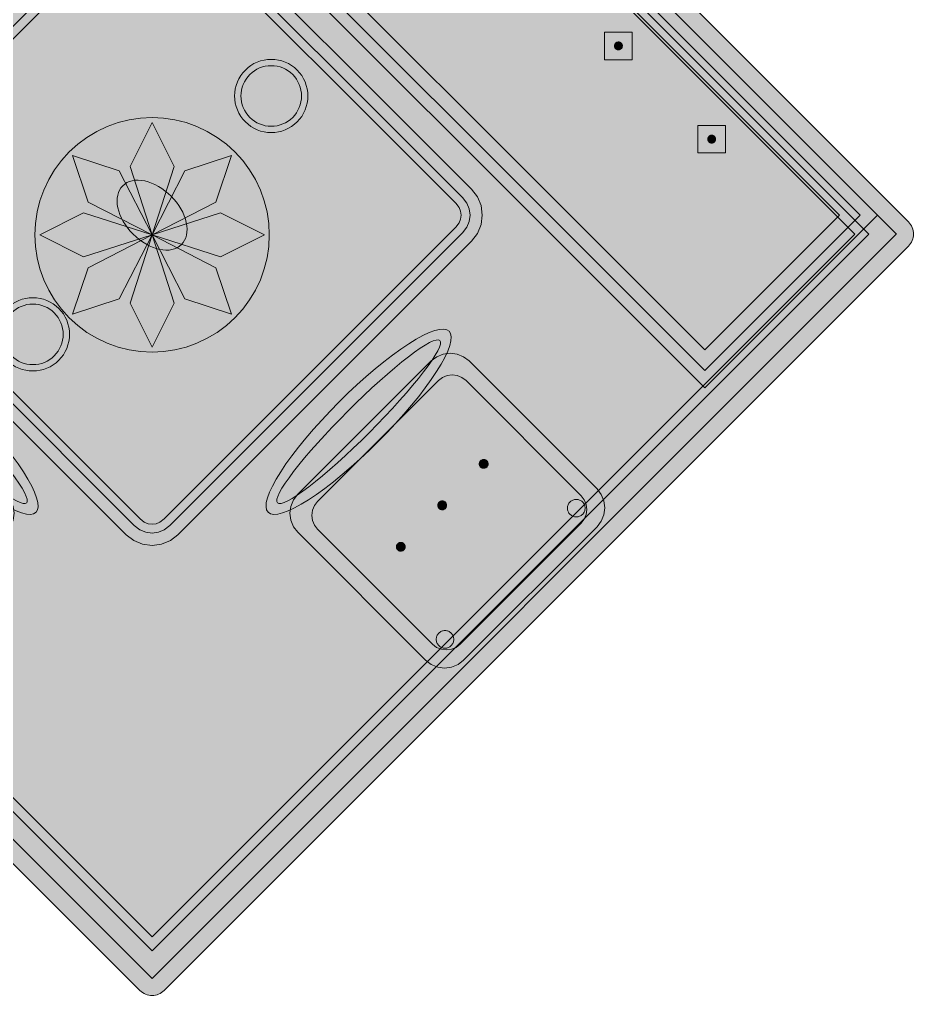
# Model space of a CAD drawing. Header units: metres. Extents: x 2172.2 to 2210.6, y 415.3 to 458.1.
# Drawn here: x 2178.817 to 2180.646, y 452.52 to 454.517 of the extents above; entities that cross this region are included whole.
import ezdxf

# ---------------------------------------------------------------- set-up
doc = ezdxf.new("R2010")
doc.units = ezdxf.units.M
for name, color, linetype, lineweight in [('NC_N1_BANQUETTES', 7, 'CONTINUOUS', 13), ('NC_N1_CHAIRS', 7, 'CONTINUOUS', 13), ('NC_N1_FLOOR_DECOR', 32, 'CONTINUOUS', 13), ('NC_N1_TABLES', 7, 'CONTINUOUS', 13)]:
    doc.layers.add(name, color=color, linetype=linetype, lineweight=lineweight)

# ---------------------------------------------------------------- blocks, each defined once
blk = doc.blocks.new('NC_N1_MIXED_FLOOR_ANNEX_L_2')
at = {"true_color": 0xeff0ee}
h = blk.add_hatch(color=256, dxfattribs=at)
h.dxf.hatch_style = 1
h.paths.add_polyline_path([(-10.9189, 18.5203), (-10.9222, 18.5211), (-10.9255, 18.5223), (-10.9286, 18.5237), (-10.9315, 18.5255), (-10.9343, 18.5276), (-10.9368, 18.5299), (-12.4603, 20.0534), (-12.4626, 20.0559), (-12.4647, 20.0587), (-12.4665, 20.0616), (-12.4679, 20.0647), (-12.4691, 20.068), (-12.4699, 20.0713), (-12.4704, 20.0747), (-12.4706, 20.0781), (-12.4704, 20.0815), (-12.4699, 20.0849), (-12.4691, 20.0883), (-12.4679, 20.0915), (-12.4665, 20.0946), (-12.4647, 20.0976), (-12.4626, 20.1003), (-12.4603, 20.1029), (-10.9368, 21.6264), (-10.9343, 21.6287), (-10.9315, 21.6307), (-10.9286, 21.6325), (-10.9255, 21.6339), (-10.9222, 21.6351), (-10.9189, 21.6359), (-10.9155, 21.6364), (-10.9121, 21.6366), (-10.9087, 21.6364), (-10.9053, 21.6359), (-10.9019, 21.6351), (-10.8987, 21.6339), (-10.8956, 21.6325), (-10.8926, 21.6307), (-10.8899, 21.6287), (-10.8873, 21.6264), (-9.3638, 20.1029), (-9.3615, 20.1003), (-9.3595, 20.0976), (-9.3577, 20.0946), (-9.3563, 20.0915), (-9.3551, 20.0883), (-9.3543, 20.0849), (-9.3538, 20.0815), (-9.3536, 20.0781), (-9.3538, 20.0747), (-9.3543, 20.0713), (-9.3551, 20.068), (-9.3563, 20.0647), (-9.3577, 20.0616), (-9.3595, 20.0587), (-9.3615, 20.0559), (-9.3638, 20.0534), (-10.8873, 18.5299), (-10.8899, 18.5276), (-10.8926, 18.5255), (-10.8956, 18.5237), (-10.8987, 18.5223), (-10.9019, 18.5211), (-10.9053, 18.5203), (-10.9087, 18.5198), (-10.9121, 18.5196), (-10.9155, 18.5198)])
at = {"color": 0, "linetype": 'CONTINUOUS', "lineweight": -2, "true_color": 0xa5b2b8}
blk.add_lwpolyline([(-10.8873, 21.6264), (-9.3638, 20.1029), (-9.3615, 20.1003), (-9.3595, 20.0976), (-9.3577, 20.0946), (-9.3563, 20.0915), (-9.3551, 20.0883), (-9.3543, 20.0849), (-9.3538, 20.0815), (-9.3536, 20.0781), (-9.3538, 20.0747), (-9.3543, 20.0713), (-9.3551, 20.068), (-9.3563, 20.0647), (-9.3577, 20.0616), (-9.3595, 20.0587), (-9.3615, 20.0559), (-9.3638, 20.0534), (-10.8873, 18.5299), (-10.8899, 18.5276), (-10.8926, 18.5255), (-10.8956, 18.5237), (-10.8987, 18.5223), (-10.9019, 18.5211), (-10.9053, 18.5203), (-10.9087, 18.5198), (-10.9121, 18.5196), (-10.9155, 18.5198), (-10.9189, 18.5203), (-10.9222, 18.5211), (-10.9255, 18.5223), (-10.9286, 18.5237), (-10.9315, 18.5255), (-10.9343, 18.5276), (-10.9368, 18.5299), (-12.4603, 20.0534)], dxfattribs=at)
at = {"color": 0, "linetype": 'CONTINUOUS', "lineweight": -2, "true_color": 0xa38246}
for points in [[(-12.4355, 20.0781), (-12.435, 20.0787), (-10.9127, 21.601), (-10.9121, 21.6016), (-10.9115, 21.601), (-9.3892, 20.0787), (-9.3886, 20.0781), (-9.3892, 20.0775), (-10.9115, 18.5552), (-10.9121, 18.5547), (-10.9127, 18.5552), (-12.435, 20.0775)], [(-12.3507, 20.0781), (-10.9121, 21.5168), (-9.4734, 20.0781), (-10.9121, 18.6395)], [(-10.6721, 20.0764), (-10.6732, 20.0529), (-10.6767, 20.0296), (-10.6824, 20.0067), (-10.6904, 19.9846), (-10.7004, 19.9633), (-10.7125, 19.9431), (-10.7266, 19.9241), (-10.7424, 19.9067), (-10.7598, 19.8909), (-10.7788, 19.8768), (-10.799, 19.8647), (-10.8202, 19.8547), (-10.8424, 19.8467), (-10.8653, 19.841), (-10.8886, 19.8376), (-10.9121, 19.8364), (-10.9356, 19.8376), (-10.9589, 19.841), (-10.9818, 19.8467), (-11.0039, 19.8547), (-11.0252, 19.8647), (-11.0454, 19.8768), (-11.0643, 19.8909), (-11.0818, 19.9067), (-11.0976, 19.9241), (-11.1116, 19.9431), (-11.1237, 19.9633), (-11.1338, 19.9846), (-11.1418, 20.0067), (-11.1475, 20.0296), (-11.1509, 20.0529), (-11.1521, 20.0764), (-11.1509, 20.0999), (-11.1475, 20.1232), (-11.1418, 20.1461), (-11.1338, 20.1682), (-11.1237, 20.1895), (-11.1116, 20.2097), (-11.0976, 20.2286), (-11.0818, 20.2461), (-11.0643, 20.2619), (-11.0454, 20.2759), (-11.0252, 20.2881), (-11.0039, 20.2981), (-10.9818, 20.3061), (-10.9589, 20.3118), (-10.9356, 20.3152), (-10.9121, 20.3164), (-10.8886, 20.3152), (-10.8653, 20.3118), (-10.8424, 20.3061), (-10.8202, 20.2981), (-10.799, 20.2881), (-10.7788, 20.2759), (-10.7598, 20.2619), (-10.7424, 20.2461), (-10.7266, 20.2286), (-10.7125, 20.2097), (-10.7004, 20.1895), (-10.6904, 20.1682), (-10.6824, 20.1461), (-10.6767, 20.1232), (-10.6732, 20.0999)]]:
    blk.add_lwpolyline(points, close=True, dxfattribs=at)
at = {"color": 0, "linetype": 'CONTINUOUS', "lineweight": -2, "true_color": 0x778fa0}
for points in [[(-12.379, 20.0781), (-10.9121, 21.545), (-9.4452, 20.0781), (-10.9121, 18.6112)], [(-10.9121, 20.0764), (-10.9571, 20.2164), (-10.9121, 20.3064), (-10.8671, 20.2164)], [(-10.9121, 20.0764), (-11.0429, 20.1436), (-11.0747, 20.239), (-10.9793, 20.2072)], [(-10.9121, 20.0764), (-10.8449, 20.2072), (-10.7495, 20.239), (-10.7813, 20.1436)], [(-10.9121, 20.0764), (-11.0521, 20.0314), (-11.1421, 20.0764), (-11.0521, 20.1214)], [(-10.9121, 20.0764), (-10.7721, 20.1214), (-10.6821, 20.0764), (-10.7721, 20.0314)], [(-10.9121, 20.0764), (-10.9793, 19.9456), (-11.0747, 19.9138), (-11.0429, 20.0092)], [(-10.9121, 20.0764), (-10.8671, 19.9364), (-10.9121, 19.8464), (-10.9571, 19.9364)], [(-10.9121, 20.0764), (-10.7813, 20.0092), (-10.7495, 19.9138), (-10.8449, 19.9456)]]:
    blk.add_lwpolyline(points, close=True, dxfattribs=at)
blk = doc.blocks.new('NC_N1_ANNEX_L_BANQUETTE')
at = {"true_color": 0x778fa0}
h = blk.add_hatch(color=256, dxfattribs=at)
h.dxf.hatch_style = 1
h.paths.add_polyline_path([(-1.05, -0.83), (-1.05, 1.05), (-0.55, 1.05), (-0.55, -0.55), (1.05, -0.55), (1.05, -1.05), (-0.83, -1.05), (-0.83, -0.83)])
at = {"true_color": 0xa38246}
h = blk.add_hatch(color=256, dxfattribs=at)
h.dxf.hatch_style = 1
h.paths.add_polyline_path([(0.438, -0.92), (0.438, -0.9208), (0.4378, -0.9216), (0.4377, -0.9223), (0.4374, -0.9231), (0.4371, -0.9238), (0.4367, -0.9244), (0.4362, -0.9251), (0.4357, -0.9257), (0.4351, -0.9262), (0.4344, -0.9267), (0.4338, -0.9271), (0.4331, -0.9274), (0.4323, -0.9277), (0.4316, -0.9278), (0.4308, -0.928), (0.43, -0.928), (0.4292, -0.928), (0.4284, -0.9278), (0.4277, -0.9277), (0.4269, -0.9274), (0.4262, -0.9271), (0.4256, -0.9267), (0.4249, -0.9262), (0.4243, -0.9257), (0.4238, -0.9251), (0.4233, -0.9244), (0.4229, -0.9238), (0.4226, -0.9231), (0.4223, -0.9223), (0.4222, -0.9216), (0.422, -0.9208), (0.422, -0.92), (0.422, -0.9192), (0.4222, -0.9184), (0.4223, -0.9177), (0.4226, -0.9169), (0.4229, -0.9162), (0.4233, -0.9156), (0.4238, -0.9149), (0.4243, -0.9143), (0.4249, -0.9138), (0.4256, -0.9133), (0.4262, -0.9129), (0.4269, -0.9126), (0.4277, -0.9123), (0.4284, -0.9122), (0.4292, -0.912), (0.43, -0.912), (0.4308, -0.912), (0.4316, -0.9122), (0.4323, -0.9123), (0.4331, -0.9126), (0.4338, -0.9129), (0.4344, -0.9133), (0.4351, -0.9138), (0.4357, -0.9143), (0.4362, -0.9149), (0.4367, -0.9156), (0.4371, -0.9162), (0.4374, -0.9169), (0.4377, -0.9177), (0.4378, -0.9184), (0.438, -0.9192)])
h = blk.add_hatch(color=256, dxfattribs=at)
h.dxf.hatch_style = 1
h.paths.add_polyline_path([(0.708, -0.92), (0.708, -0.9208), (0.7078, -0.9216), (0.7077, -0.9223), (0.7074, -0.9231), (0.7071, -0.9238), (0.7067, -0.9244), (0.7062, -0.9251), (0.7057, -0.9257), (0.7051, -0.9262), (0.7044, -0.9267), (0.7038, -0.9271), (0.7031, -0.9274), (0.7023, -0.9277), (0.7016, -0.9278), (0.7008, -0.928), (0.7, -0.928), (0.6992, -0.928), (0.6984, -0.9278), (0.6977, -0.9277), (0.6969, -0.9274), (0.6962, -0.9271), (0.6956, -0.9267), (0.6949, -0.9262), (0.6943, -0.9257), (0.6938, -0.9251), (0.6933, -0.9244), (0.6929, -0.9238), (0.6926, -0.9231), (0.6923, -0.9223), (0.6922, -0.9216), (0.692, -0.9208), (0.692, -0.92), (0.692, -0.9192), (0.6922, -0.9184), (0.6923, -0.9177), (0.6926, -0.9169), (0.6929, -0.9162), (0.6933, -0.9156), (0.6938, -0.9149), (0.6943, -0.9143), (0.6949, -0.9138), (0.6956, -0.9133), (0.6962, -0.9129), (0.6969, -0.9126), (0.6977, -0.9123), (0.6984, -0.9122), (0.6992, -0.912), (0.7, -0.912), (0.7008, -0.912), (0.7016, -0.9122), (0.7023, -0.9123), (0.7031, -0.9126), (0.7038, -0.9129), (0.7044, -0.9133), (0.7051, -0.9138), (0.7057, -0.9143), (0.7062, -0.9149), (0.7067, -0.9156), (0.7071, -0.9162), (0.7074, -0.9169), (0.7077, -0.9177), (0.7078, -0.9184), (0.708, -0.9192)])
at = {"color": 0, "linetype": 'CONTINUOUS', "lineweight": -2, "true_color": 0x2d3540}
blk.add_lwpolyline([(-1.05, -0.83), (-1.05, 1.05), (-0.55, 1.05), (-0.55, -0.55), (1.05, -0.55), (1.05, -1.05), (-0.83, -1.05), (-0.83, -0.83)], close=True, dxfattribs=at)
at = {"color": 0, "linetype": 'CONTINUOUS', "lineweight": -2, "true_color": 0xa38246}
for points in [[(-0.55, -0.575), (1.025, -0.575), (1.025, -1.025), (-0.805, -1.025)], [(-0.55, -0.605), (0.995, -0.605), (0.995, -0.995), (-0.775, -0.995)]]:
    blk.add_lwpolyline(points, dxfattribs=at)
at = {"color": 0, "linetype": 'CONTINUOUS', "lineweight": -2, "true_color": 0xbfccd3}
for points in [[(0.43, -0.96), (0.47, -0.92), (0.43, -0.88), (0.39, -0.92)], [(0.7, -0.96), (0.74, -0.92), (0.7, -0.88), (0.66, -0.92)]]:
    blk.add_lwpolyline(points, close=True, dxfattribs=at)
at = {"color": 0, "linetype": 'CONTINUOUS', "lineweight": -2}
for points in [[(0.438, -0.92), (0.438, -0.9208), (0.4378, -0.9216), (0.4377, -0.9223), (0.4374, -0.9231), (0.4371, -0.9238), (0.4367, -0.9244), (0.4362, -0.9251), (0.4357, -0.9257), (0.4351, -0.9262), (0.4344, -0.9267), (0.4338, -0.9271), (0.4331, -0.9274), (0.4323, -0.9277), (0.4316, -0.9278), (0.4308, -0.928), (0.43, -0.928), (0.4292, -0.928), (0.4284, -0.9278), (0.4277, -0.9277), (0.4269, -0.9274), (0.4262, -0.9271), (0.4256, -0.9267), (0.4249, -0.9262), (0.4243, -0.9257), (0.4238, -0.9251), (0.4233, -0.9244), (0.4229, -0.9238), (0.4226, -0.9231), (0.4223, -0.9223), (0.4222, -0.9216), (0.422, -0.9208), (0.422, -0.92), (0.422, -0.9192), (0.4222, -0.9184), (0.4223, -0.9177), (0.4226, -0.9169), (0.4229, -0.9162), (0.4233, -0.9156), (0.4238, -0.9149), (0.4243, -0.9143), (0.4249, -0.9138), (0.4256, -0.9133), (0.4262, -0.9129), (0.4269, -0.9126), (0.4277, -0.9123), (0.4284, -0.9122), (0.4292, -0.912), (0.43, -0.912), (0.4308, -0.912), (0.4316, -0.9122), (0.4323, -0.9123), (0.4331, -0.9126), (0.4338, -0.9129), (0.4344, -0.9133), (0.4351, -0.9138), (0.4357, -0.9143), (0.4362, -0.9149), (0.4367, -0.9156), (0.4371, -0.9162), (0.4374, -0.9169), (0.4377, -0.9177), (0.4378, -0.9184), (0.438, -0.9192)], [(0.708, -0.92), (0.708, -0.9208), (0.7078, -0.9216), (0.7077, -0.9223), (0.7074, -0.9231), (0.7071, -0.9238), (0.7067, -0.9244), (0.7062, -0.9251), (0.7057, -0.9257), (0.7051, -0.9262), (0.7044, -0.9267), (0.7038, -0.9271), (0.7031, -0.9274), (0.7023, -0.9277), (0.7016, -0.9278), (0.7008, -0.928), (0.7, -0.928), (0.6992, -0.928), (0.6984, -0.9278), (0.6977, -0.9277), (0.6969, -0.9274), (0.6962, -0.9271), (0.6956, -0.9267), (0.6949, -0.9262), (0.6943, -0.9257), (0.6938, -0.9251), (0.6933, -0.9244), (0.6929, -0.9238), (0.6926, -0.9231), (0.6923, -0.9223), (0.6922, -0.9216), (0.692, -0.9208), (0.692, -0.92), (0.692, -0.9192), (0.6922, -0.9184), (0.6923, -0.9177), (0.6926, -0.9169), (0.6929, -0.9162), (0.6933, -0.9156), (0.6938, -0.9149), (0.6943, -0.9143), (0.6949, -0.9138), (0.6956, -0.9133), (0.6962, -0.9129), (0.6969, -0.9126), (0.6977, -0.9123), (0.6984, -0.9122), (0.6992, -0.912), (0.7, -0.912), (0.7008, -0.912), (0.7016, -0.9122), (0.7023, -0.9123), (0.7031, -0.9126), (0.7038, -0.9129), (0.7044, -0.9133), (0.7051, -0.9138), (0.7057, -0.9143), (0.7062, -0.9149), (0.7067, -0.9156), (0.7071, -0.9162), (0.7074, -0.9169), (0.7077, -0.9177), (0.7078, -0.9184), (0.708, -0.9192)]]:
    blk.add_lwpolyline(points, close=True, dxfattribs=at)
blk = doc.blocks.new('NC_N1_TABLE_SQUARE')
at = {"true_color": 0xf6f5ef}
h = blk.add_hatch(color=256, dxfattribs=at)
h.dxf.hatch_style = 1
h.paths.add_polyline_path([(0.425, -0.5), (-0.425, -0.5), (-0.4444, -0.4974), (-0.4625, -0.49), (-0.478, -0.478), (-0.49, -0.4625), (-0.4974, -0.4444), (-0.5, -0.425), (-0.5, 0.425), (-0.4974, 0.4444), (-0.49, 0.4625), (-0.478, 0.478), (-0.4625, 0.49), (-0.4444, 0.4974), (-0.425, 0.5), (0.425, 0.5), (0.4444, 0.4974), (0.4625, 0.49), (0.478, 0.478), (0.49, 0.4625), (0.4974, 0.4444), (0.5, 0.425), (0.5, -0.425), (0.4974, -0.4444), (0.49, -0.4625), (0.478, -0.478), (0.4625, -0.49), (0.4444, -0.4974)])
at = {"color": 0, "linetype": 'CONTINUOUS', "lineweight": -2, "true_color": 0x2d3540}
blk.add_lwpolyline([(0.425, -0.5), (-0.425, -0.5), (-0.4444, -0.4974), (-0.4625, -0.49), (-0.478, -0.478), (-0.49, -0.4625), (-0.4974, -0.4444), (-0.5, -0.425), (-0.5, 0.425), (-0.4974, 0.4444), (-0.49, 0.4625), (-0.478, 0.478), (-0.4625, 0.49), (-0.4444, 0.4974), (-0.425, 0.5), (0.425, 0.5), (0.4444, 0.4974), (0.4625, 0.49), (0.478, 0.478), (0.49, 0.4625), (0.4974, 0.4444), (0.5, 0.425), (0.5, -0.425), (0.4974, -0.4444), (0.49, -0.4625), (0.478, -0.478), (0.4625, -0.49), (0.4444, -0.4974)], close=True, dxfattribs=at)
at = {"color": 0, "linetype": 'CONTINUOUS', "lineweight": -2, "true_color": 0xa38246}
for points in [[(0.4234, -0.475), (-0.4234, -0.475), (-0.4379, -0.4731), (-0.4499, -0.4681), (-0.4602, -0.4602), (-0.4681, -0.4499), (-0.4731, -0.4379), (-0.475, -0.4234), (-0.475, 0.4234), (-0.4731, 0.4379), (-0.4681, 0.4499), (-0.4602, 0.4602), (-0.4499, 0.4681), (-0.4379, 0.4731), (-0.4234, 0.475), (0.4234, 0.475), (0.4379, 0.4731), (0.4499, 0.4681), (0.4602, 0.4602), (0.4681, 0.4499), (0.4731, 0.4379), (0.475, 0.4234), (0.475, -0.4234), (0.4731, -0.4379), (0.4681, -0.4499), (0.4602, -0.4602), (0.4499, -0.4681), (0.4379, -0.4731)], [(0.4222, -0.457), (-0.4222, -0.457), (-0.4332, -0.4556), (-0.4408, -0.4524), (-0.4474, -0.4474), (-0.4524, -0.4408), (-0.4556, -0.4332), (-0.457, -0.4222), (-0.457, 0.4222), (-0.4556, 0.4332), (-0.4524, 0.4408), (-0.4474, 0.4474), (-0.4408, 0.4524), (-0.4332, 0.4556), (-0.4222, 0.457), (0.4222, 0.457), (0.4332, 0.4556), (0.4408, 0.4524), (0.4474, 0.4474), (0.4524, 0.4408), (0.4556, 0.4332), (0.457, 0.4222), (0.457, -0.4222), (0.4556, -0.4332), (0.4524, -0.4408), (0.4474, -0.4474), (0.4408, -0.4524), (0.4332, -0.4556)], [(0.062, 0.345), (0.0617, 0.3389), (0.0608, 0.3329), (0.0593, 0.327), (0.0573, 0.3213), (0.0547, 0.3158), (0.0516, 0.3106), (0.0479, 0.3057), (0.0438, 0.3012), (0.0393, 0.2971), (0.0344, 0.2934), (0.0292, 0.2903), (0.0237, 0.2877), (0.018, 0.2857), (0.0121, 0.2842), (0.0061, 0.2833), (0, 0.283), (-0.0061, 0.2833), (-0.0121, 0.2842), (-0.018, 0.2857), (-0.0237, 0.2877), (-0.0292, 0.2903), (-0.0344, 0.2934), (-0.0393, 0.2971), (-0.0438, 0.3012), (-0.0479, 0.3057), (-0.0516, 0.3106), (-0.0547, 0.3158), (-0.0573, 0.3213), (-0.0593, 0.327), (-0.0608, 0.3329), (-0.0617, 0.3389), (-0.062, 0.345), (-0.0617, 0.3511), (-0.0608, 0.3571), (-0.0593, 0.363), (-0.0573, 0.3687), (-0.0547, 0.3742), (-0.0516, 0.3794), (-0.0479, 0.3843), (-0.0438, 0.3888), (-0.0393, 0.3929), (-0.0344, 0.3966), (-0.0292, 0.3997), (-0.0237, 0.4023), (-0.018, 0.4043), (-0.0121, 0.4058), (-0.0061, 0.4067), (0, 0.407), (0.0061, 0.4067), (0.0121, 0.4058), (0.018, 0.4043), (0.0237, 0.4023), (0.0292, 0.3997), (0.0344, 0.3966), (0.0393, 0.3929), (0.0438, 0.3888), (0.0479, 0.3843), (0.0516, 0.3794), (0.0547, 0.3742), (0.0573, 0.3687), (0.0593, 0.363), (0.0608, 0.3571), (0.0617, 0.3511)], [(0.085, 0), (0.0846, 0.0054), (0.0834, 0.0107), (0.0813, 0.016), (0.0785, 0.021), (0.075, 0.0259), (0.0707, 0.0306), (0.0657, 0.0349), (0.0601, 0.0389), (0.0539, 0.0425), (0.0472, 0.0457), (0.0401, 0.0485), (0.0325, 0.0508), (0.0247, 0.0526), (0.0166, 0.0539), (0.0083, 0.0547), (0, 0.055), (-0.0083, 0.0547), (-0.0166, 0.0539), (-0.0247, 0.0526), (-0.0325, 0.0508), (-0.0401, 0.0485), (-0.0472, 0.0457), (-0.0539, 0.0425), (-0.0601, 0.0389), (-0.0657, 0.0349), (-0.0707, 0.0306), (-0.075, 0.0259), (-0.0785, 0.021), (-0.0813, 0.016), (-0.0834, 0.0107), (-0.0846, 0.0054), (-0.085, 0), (-0.0846, -0.0054), (-0.0834, -0.0107), (-0.0813, -0.016), (-0.0785, -0.021), (-0.075, -0.0259), (-0.0707, -0.0306), (-0.0657, -0.0349), (-0.0601, -0.0389), (-0.0539, -0.0425), (-0.0472, -0.0457), (-0.0401, -0.0485), (-0.0325, -0.0508), (-0.0247, -0.0526), (-0.0166, -0.0539), (-0.0083, -0.0547), (0, -0.055), (0.0083, -0.0547), (0.0166, -0.0539), (0.0247, -0.0526), (0.0325, -0.0508), (0.0401, -0.0485), (0.0472, -0.0457), (0.0539, -0.0425), (0.0601, -0.0389), (0.0657, -0.0349), (0.0707, -0.0306), (0.075, -0.0259), (0.0785, -0.021), (0.0813, -0.016), (0.0834, -0.0107), (0.0846, -0.0054)], [(0.062, -0.345), (0.0617, -0.3511), (0.0608, -0.3571), (0.0593, -0.363), (0.0573, -0.3687), (0.0547, -0.3742), (0.0516, -0.3794), (0.0479, -0.3843), (0.0438, -0.3888), (0.0393, -0.3929), (0.0344, -0.3966), (0.0292, -0.3997), (0.0237, -0.4023), (0.018, -0.4043), (0.0121, -0.4058), (0.0061, -0.4067), (0, -0.407), (-0.0061, -0.4067), (-0.0121, -0.4058), (-0.018, -0.4043), (-0.0237, -0.4023), (-0.0292, -0.3997), (-0.0344, -0.3966), (-0.0393, -0.3929), (-0.0438, -0.3888), (-0.0479, -0.3843), (-0.0516, -0.3794), (-0.0547, -0.3742), (-0.0573, -0.3687), (-0.0593, -0.363), (-0.0608, -0.3571), (-0.0617, -0.3511), (-0.062, -0.345), (-0.0617, -0.3389), (-0.0608, -0.3329), (-0.0593, -0.327), (-0.0573, -0.3213), (-0.0547, -0.3158), (-0.0516, -0.3106), (-0.0479, -0.3057), (-0.0438, -0.3012), (-0.0393, -0.2971), (-0.0344, -0.2934), (-0.0292, -0.2903), (-0.0237, -0.2877), (-0.018, -0.2857), (-0.0121, -0.2842), (-0.0061, -0.2833), (0, -0.283), (0.0061, -0.2833), (0.0121, -0.2842), (0.018, -0.2857), (0.0237, -0.2877), (0.0292, -0.2903), (0.0344, -0.2934), (0.0393, -0.2971), (0.0438, -0.3012), (0.0479, -0.3057), (0.0516, -0.3106), (0.0547, -0.3158), (0.0573, -0.3213), (0.0593, -0.327), (0.0608, -0.3329), (0.0617, -0.3389)]]:
    blk.add_lwpolyline(points, close=True, dxfattribs=at)
at = {"color": 0, "linetype": 'CONTINUOUS', "lineweight": -2, "true_color": 0x89939a}
for points in [[(0.075, 0.345), (0.0746, 0.3376), (0.0736, 0.3304), (0.0718, 0.3232), (0.0693, 0.3163), (0.0661, 0.3096), (0.0624, 0.3033), (0.058, 0.2974), (0.053, 0.292), (0.0476, 0.287), (0.0417, 0.2826), (0.0354, 0.2789), (0.0287, 0.2757), (0.0218, 0.2732), (0.0146, 0.2714), (0.0074, 0.2704), (0, 0.27), (-0.0074, 0.2704), (-0.0146, 0.2714), (-0.0218, 0.2732), (-0.0287, 0.2757), (-0.0354, 0.2789), (-0.0417, 0.2826), (-0.0476, 0.287), (-0.053, 0.292), (-0.058, 0.2974), (-0.0624, 0.3033), (-0.0661, 0.3096), (-0.0693, 0.3163), (-0.0718, 0.3232), (-0.0736, 0.3304), (-0.0746, 0.3376), (-0.075, 0.345), (-0.0746, 0.3524), (-0.0736, 0.3596), (-0.0718, 0.3668), (-0.0693, 0.3737), (-0.0661, 0.3804), (-0.0624, 0.3867), (-0.058, 0.3926), (-0.053, 0.398), (-0.0476, 0.403), (-0.0417, 0.4074), (-0.0354, 0.4111), (-0.0287, 0.4143), (-0.0218, 0.4168), (-0.0146, 0.4186), (-0.0074, 0.4196), (0, 0.42), (0.0074, 0.4196), (0.0146, 0.4186), (0.0218, 0.4168), (0.0287, 0.4143), (0.0354, 0.4111), (0.0417, 0.4074), (0.0476, 0.403), (0.053, 0.398), (0.058, 0.3926), (0.0624, 0.3867), (0.0661, 0.3804), (0.0693, 0.3737), (0.0718, 0.3668), (0.0736, 0.3596), (0.0746, 0.3524)], [(0.075, -0.345), (0.0746, -0.3524), (0.0736, -0.3596), (0.0718, -0.3668), (0.0693, -0.3737), (0.0661, -0.3804), (0.0624, -0.3867), (0.058, -0.3926), (0.053, -0.398), (0.0476, -0.403), (0.0417, -0.4074), (0.0354, -0.4111), (0.0287, -0.4143), (0.0218, -0.4168), (0.0146, -0.4186), (0.0074, -0.4196), (0, -0.42), (-0.0074, -0.4196), (-0.0146, -0.4186), (-0.0218, -0.4168), (-0.0287, -0.4143), (-0.0354, -0.4111), (-0.0417, -0.4074), (-0.0476, -0.403), (-0.053, -0.398), (-0.058, -0.3926), (-0.0624, -0.3867), (-0.0661, -0.3804), (-0.0693, -0.3737), (-0.0718, -0.3668), (-0.0736, -0.3596), (-0.0746, -0.3524), (-0.075, -0.345), (-0.0746, -0.3376), (-0.0736, -0.3304), (-0.0718, -0.3232), (-0.0693, -0.3163), (-0.0661, -0.3096), (-0.0624, -0.3033), (-0.058, -0.2974), (-0.053, -0.292), (-0.0476, -0.287), (-0.0417, -0.2826), (-0.0354, -0.2789), (-0.0287, -0.2757), (-0.0218, -0.2732), (-0.0146, -0.2714), (-0.0074, -0.2704), (0, -0.27), (0.0074, -0.2704), (0.0146, -0.2714), (0.0218, -0.2732), (0.0287, -0.2757), (0.0354, -0.2789), (0.0417, -0.2826), (0.0476, -0.287), (0.053, -0.292), (0.058, -0.2974), (0.0624, -0.3033), (0.0661, -0.3096), (0.0693, -0.3163), (0.0718, -0.3232), (0.0736, -0.3304), (0.0746, -0.3376)]]:
    blk.add_lwpolyline(points, close=True, dxfattribs=at)
blk = doc.blocks.new('NC_N1_CHAIR_IVORY')
at = {"true_color": 0xf6f5ef}
h = blk.add_hatch(color=256, dxfattribs=at)
h.dxf.hatch_style = 1
h.paths.add_polyline_path([(0.262, 0.222), (0.2607, 0.2276), (0.257, 0.2331), (0.2507, 0.2385), (0.2421, 0.2438), (0.2311, 0.2489), (0.2178, 0.2537), (0.2025, 0.2582), (0.1853, 0.2623), (0.1662, 0.2661), (0.1456, 0.2694), (0.1235, 0.2723), (0.1003, 0.2747), (0.0761, 0.2765), (0.0511, 0.2779), (0.0257, 0.2787), (0, 0.279), (-0.0257, 0.2787), (-0.0511, 0.2779), (-0.0761, 0.2765), (-0.1003, 0.2747), (-0.1235, 0.2723), (-0.1456, 0.2694), (-0.1662, 0.2661), (-0.1853, 0.2623), (-0.2025, 0.2582), (-0.2178, 0.2537), (-0.2311, 0.2489), (-0.2421, 0.2438), (-0.2507, 0.2385), (-0.257, 0.2331), (-0.2607, 0.2276), (-0.262, 0.222), (-0.2607, 0.2164), (-0.257, 0.2109), (-0.2507, 0.2055), (-0.2421, 0.2002), (-0.2311, 0.1951), (-0.2178, 0.1903), (-0.2025, 0.1858), (-0.1853, 0.1817), (-0.1662, 0.1779), (-0.1456, 0.1746), (-0.1235, 0.1717), (-0.1003, 0.1693), (-0.0761, 0.1675), (-0.0511, 0.1661), (-0.0257, 0.1653), (0, 0.165), (0.0257, 0.1653), (0.0511, 0.1661), (0.0761, 0.1675), (0.1003, 0.1693), (0.1235, 0.1717), (0.1456, 0.1746), (0.1662, 0.1779), (0.1853, 0.1817), (0.2025, 0.1858), (0.2178, 0.1903), (0.2311, 0.1951), (0.2421, 0.2002), (0.2507, 0.2055), (0.257, 0.2109), (0.2607, 0.2164)])
at = {"true_color": 0xdbe4e9}
h = blk.add_hatch(color=256, dxfattribs=at)
h.dxf.hatch_style = 1
h.paths.add_polyline_path([(0.193, -0.275), (-0.193, -0.275), (-0.2072, -0.2731), (-0.2205, -0.2676), (-0.2319, -0.2589), (-0.2406, -0.2475), (-0.2461, -0.2342), (-0.248, -0.22), (-0.248, 0.15), (-0.2461, 0.1642), (-0.2406, 0.1775), (-0.2319, 0.1889), (-0.2205, 0.1976), (-0.2072, 0.2031), (-0.193, 0.205), (0.193, 0.205), (0.2072, 0.2031), (0.2205, 0.1976), (0.2319, 0.1889), (0.2406, 0.1775), (0.2461, 0.1642), (0.248, 0.15), (0.248, -0.22), (0.2461, -0.2342), (0.2406, -0.2475), (0.2319, -0.2589), (0.2205, -0.2676), (0.2072, -0.2731)])
at = {"true_color": 0xa38246}
h = blk.add_hatch(color=256, dxfattribs=at)
h.dxf.hatch_style = 1
h.paths.add_polyline_path([(-0.111, -0.02), (-0.111, -0.0209), (-0.1112, -0.0218), (-0.1114, -0.0226), (-0.1117, -0.0234), (-0.1121, -0.0242), (-0.1125, -0.025), (-0.113, -0.0257), (-0.1136, -0.0264), (-0.1143, -0.027), (-0.115, -0.0275), (-0.1158, -0.0279), (-0.1166, -0.0283), (-0.1174, -0.0286), (-0.1182, -0.0288), (-0.1191, -0.029), (-0.12, -0.029), (-0.1209, -0.029), (-0.1218, -0.0288), (-0.1226, -0.0286), (-0.1234, -0.0283), (-0.1242, -0.0279), (-0.125, -0.0275), (-0.1257, -0.027), (-0.1264, -0.0264), (-0.127, -0.0257), (-0.1275, -0.025), (-0.1279, -0.0242), (-0.1283, -0.0234), (-0.1286, -0.0226), (-0.1288, -0.0218), (-0.129, -0.0209), (-0.129, -0.02), (-0.129, -0.0191), (-0.1288, -0.0182), (-0.1286, -0.0174), (-0.1283, -0.0166), (-0.1279, -0.0158), (-0.1275, -0.015), (-0.127, -0.0143), (-0.1264, -0.0136), (-0.1257, -0.013), (-0.125, -0.0125), (-0.1242, -0.0121), (-0.1234, -0.0117), (-0.1226, -0.0114), (-0.1218, -0.0112), (-0.1209, -0.011), (-0.12, -0.011), (-0.1191, -0.011), (-0.1182, -0.0112), (-0.1174, -0.0114), (-0.1166, -0.0117), (-0.1158, -0.0121), (-0.115, -0.0125), (-0.1143, -0.013), (-0.1136, -0.0136), (-0.113, -0.0143), (-0.1125, -0.015), (-0.1121, -0.0158), (-0.1117, -0.0166), (-0.1114, -0.0174), (-0.1112, -0.0182), (-0.111, -0.0191)])
h = blk.add_hatch(color=256, dxfattribs=at)
h.dxf.hatch_style = 1
h.paths.add_polyline_path([(0.009, -0.02), (0.009, -0.0209), (0.0088, -0.0218), (0.0086, -0.0226), (0.0083, -0.0234), (0.0079, -0.0242), (0.0075, -0.025), (0.007, -0.0257), (0.0064, -0.0264), (0.0057, -0.027), (0.005, -0.0275), (0.0042, -0.0279), (0.0034, -0.0283), (0.0026, -0.0286), (0.0018, -0.0288), (0.0009, -0.029), (0, -0.029), (-0.0009, -0.029), (-0.0018, -0.0288), (-0.0026, -0.0286), (-0.0034, -0.0283), (-0.0042, -0.0279), (-0.005, -0.0275), (-0.0057, -0.027), (-0.0064, -0.0264), (-0.007, -0.0257), (-0.0075, -0.025), (-0.0079, -0.0242), (-0.0083, -0.0234), (-0.0086, -0.0226), (-0.0088, -0.0218), (-0.009, -0.0209), (-0.009, -0.02), (-0.009, -0.0191), (-0.0088, -0.0182), (-0.0086, -0.0174), (-0.0083, -0.0166), (-0.0079, -0.0158), (-0.0075, -0.015), (-0.007, -0.0143), (-0.0064, -0.0136), (-0.0057, -0.013), (-0.005, -0.0125), (-0.0042, -0.0121), (-0.0034, -0.0117), (-0.0026, -0.0114), (-0.0018, -0.0112), (-0.0009, -0.011), (0, -0.011), (0.0009, -0.011), (0.0018, -0.0112), (0.0026, -0.0114), (0.0034, -0.0117), (0.0042, -0.0121), (0.005, -0.0125), (0.0057, -0.013), (0.0064, -0.0136), (0.007, -0.0143), (0.0075, -0.015), (0.0079, -0.0158), (0.0083, -0.0166), (0.0086, -0.0174), (0.0088, -0.0182), (0.009, -0.0191)])
h = blk.add_hatch(color=256, dxfattribs=at)
h.dxf.hatch_style = 1
h.paths.add_polyline_path([(0.129, -0.02), (0.129, -0.0209), (0.1288, -0.0218), (0.1286, -0.0226), (0.1283, -0.0234), (0.1279, -0.0242), (0.1275, -0.025), (0.127, -0.0257), (0.1264, -0.0264), (0.1257, -0.027), (0.125, -0.0275), (0.1242, -0.0279), (0.1234, -0.0283), (0.1226, -0.0286), (0.1218, -0.0288), (0.1209, -0.029), (0.12, -0.029), (0.1191, -0.029), (0.1182, -0.0288), (0.1174, -0.0286), (0.1166, -0.0283), (0.1158, -0.0279), (0.115, -0.0275), (0.1143, -0.027), (0.1136, -0.0264), (0.113, -0.0257), (0.1125, -0.025), (0.1121, -0.0242), (0.1117, -0.0234), (0.1114, -0.0226), (0.1112, -0.0218), (0.111, -0.0209), (0.111, -0.02), (0.111, -0.0191), (0.1112, -0.0182), (0.1114, -0.0174), (0.1117, -0.0166), (0.1121, -0.0158), (0.1125, -0.015), (0.113, -0.0143), (0.1136, -0.0136), (0.1143, -0.013), (0.115, -0.0125), (0.1158, -0.0121), (0.1166, -0.0117), (0.1174, -0.0114), (0.1182, -0.0112), (0.1191, -0.011), (0.12, -0.011), (0.1209, -0.011), (0.1218, -0.0112), (0.1226, -0.0114), (0.1234, -0.0117), (0.1242, -0.0121), (0.125, -0.0125), (0.1257, -0.013), (0.1264, -0.0136), (0.127, -0.0143), (0.1275, -0.015), (0.1279, -0.0158), (0.1283, -0.0166), (0.1286, -0.0174), (0.1288, -0.0182), (0.129, -0.0191)])
h = blk.add_hatch(color=256, dxfattribs=at)
h.dxf.hatch_style = 1
h.paths.add_polyline_path([(-0.172, -0.218), (-0.1721, -0.2198), (-0.1723, -0.2215), (-0.1728, -0.2232), (-0.1734, -0.2249), (-0.1741, -0.2265), (-0.175, -0.228), (-0.1761, -0.2294), (-0.1773, -0.2307), (-0.1786, -0.2319), (-0.18, -0.233), (-0.1815, -0.2339), (-0.1831, -0.2346), (-0.1848, -0.2352), (-0.1865, -0.2357), (-0.1882, -0.2359), (-0.19, -0.236), (-0.1918, -0.2359), (-0.1935, -0.2357), (-0.1952, -0.2352), (-0.1969, -0.2346), (-0.1985, -0.2339), (-0.2, -0.233), (-0.2014, -0.2319), (-0.2027, -0.2307), (-0.2039, -0.2294), (-0.205, -0.228), (-0.2059, -0.2265), (-0.2066, -0.2249), (-0.2072, -0.2232), (-0.2077, -0.2215), (-0.2079, -0.2198), (-0.208, -0.218), (-0.2079, -0.2162), (-0.2077, -0.2145), (-0.2072, -0.2128), (-0.2066, -0.2111), (-0.2059, -0.2095), (-0.205, -0.208), (-0.2039, -0.2066), (-0.2027, -0.2053), (-0.2014, -0.2041), (-0.2, -0.203), (-0.1985, -0.2021), (-0.1969, -0.2014), (-0.1952, -0.2008), (-0.1935, -0.2003), (-0.1918, -0.2001), (-0.19, -0.2), (-0.1882, -0.2001), (-0.1865, -0.2003), (-0.1848, -0.2008), (-0.1831, -0.2014), (-0.1815, -0.2021), (-0.18, -0.203), (-0.1786, -0.2041), (-0.1773, -0.2053), (-0.1761, -0.2066), (-0.175, -0.208), (-0.1741, -0.2095), (-0.1734, -0.2111), (-0.1728, -0.2128), (-0.1723, -0.2145), (-0.1721, -0.2162)])
h = blk.add_hatch(color=256, dxfattribs=at)
h.dxf.hatch_style = 1
h.paths.add_polyline_path([(0.208, -0.218), (0.2079, -0.2198), (0.2077, -0.2215), (0.2072, -0.2232), (0.2066, -0.2249), (0.2059, -0.2265), (0.205, -0.228), (0.2039, -0.2294), (0.2027, -0.2307), (0.2014, -0.2319), (0.2, -0.233), (0.1985, -0.2339), (0.1969, -0.2346), (0.1952, -0.2352), (0.1935, -0.2357), (0.1918, -0.2359), (0.19, -0.236), (0.1882, -0.2359), (0.1865, -0.2357), (0.1848, -0.2352), (0.1831, -0.2346), (0.1815, -0.2339), (0.18, -0.233), (0.1786, -0.2319), (0.1773, -0.2307), (0.1761, -0.2294), (0.175, -0.228), (0.1741, -0.2265), (0.1734, -0.2249), (0.1728, -0.2232), (0.1723, -0.2215), (0.1721, -0.2198), (0.172, -0.218), (0.1721, -0.2162), (0.1723, -0.2145), (0.1728, -0.2128), (0.1734, -0.2111), (0.1741, -0.2095), (0.175, -0.208), (0.1761, -0.2066), (0.1773, -0.2053), (0.1786, -0.2041), (0.18, -0.203), (0.1815, -0.2021), (0.1831, -0.2014), (0.1848, -0.2008), (0.1865, -0.2003), (0.1882, -0.2001), (0.19, -0.2), (0.1918, -0.2001), (0.1935, -0.2003), (0.1952, -0.2008), (0.1969, -0.2014), (0.1985, -0.2021), (0.2, -0.203), (0.2014, -0.2041), (0.2027, -0.2053), (0.2039, -0.2066), (0.205, -0.208), (0.2059, -0.2095), (0.2066, -0.2111), (0.2072, -0.2128), (0.2077, -0.2145), (0.2079, -0.2162)])
at = {"color": 0, "linetype": 'CONTINUOUS', "lineweight": -2, "true_color": 0x2d3540}
for points in [[(0.262, 0.222), (0.2607, 0.2276), (0.257, 0.2331), (0.2507, 0.2385), (0.2421, 0.2438), (0.2311, 0.2489), (0.2178, 0.2537), (0.2025, 0.2582), (0.1853, 0.2623), (0.1662, 0.2661), (0.1456, 0.2694), (0.1235, 0.2723), (0.1003, 0.2747), (0.0761, 0.2765), (0.0511, 0.2779), (0.0257, 0.2787), (0, 0.279), (-0.0257, 0.2787), (-0.0511, 0.2779), (-0.0761, 0.2765), (-0.1003, 0.2747), (-0.1235, 0.2723), (-0.1456, 0.2694), (-0.1662, 0.2661), (-0.1853, 0.2623), (-0.2025, 0.2582), (-0.2178, 0.2537), (-0.2311, 0.2489), (-0.2421, 0.2438), (-0.2507, 0.2385), (-0.257, 0.2331), (-0.2607, 0.2276), (-0.262, 0.222), (-0.2607, 0.2164), (-0.257, 0.2109), (-0.2507, 0.2055), (-0.2421, 0.2002), (-0.2311, 0.1951), (-0.2178, 0.1903), (-0.2025, 0.1858), (-0.1853, 0.1817), (-0.1662, 0.1779), (-0.1456, 0.1746), (-0.1235, 0.1717), (-0.1003, 0.1693), (-0.0761, 0.1675), (-0.0511, 0.1661), (-0.0257, 0.1653), (0, 0.165), (0.0257, 0.1653), (0.0511, 0.1661), (0.0761, 0.1675), (0.1003, 0.1693), (0.1235, 0.1717), (0.1456, 0.1746), (0.1662, 0.1779), (0.1853, 0.1817), (0.2025, 0.1858), (0.2178, 0.1903), (0.2311, 0.1951), (0.2421, 0.2002), (0.2507, 0.2055), (0.257, 0.2109), (0.2607, 0.2164)], [(0.193, -0.275), (-0.193, -0.275), (-0.2072, -0.2731), (-0.2205, -0.2676), (-0.2319, -0.2589), (-0.2406, -0.2475), (-0.2461, -0.2342), (-0.248, -0.22), (-0.248, 0.15), (-0.2461, 0.1642), (-0.2406, 0.1775), (-0.2319, 0.1889), (-0.2205, 0.1976), (-0.2072, 0.2031), (-0.193, 0.205), (0.193, 0.205), (0.2072, 0.2031), (0.2205, 0.1976), (0.2319, 0.1889), (0.2406, 0.1775), (0.2461, 0.1642), (0.248, 0.15), (0.248, -0.22), (0.2461, -0.2342), (0.2406, -0.2475), (0.2319, -0.2589), (0.2205, -0.2676), (0.2072, -0.2731)]]:
    blk.add_lwpolyline(points, close=True, dxfattribs=at)
at = {"color": 0, "linetype": 'CONTINUOUS', "lineweight": -2, "true_color": 0xa38246}
for points in [[(0.235, 0.222), (0.2339, 0.225), (0.2305, 0.228), (0.2249, 0.231), (0.2171, 0.2339), (0.2073, 0.2366), (0.1954, 0.2392), (0.1817, 0.2417), (0.1662, 0.2439), (0.1491, 0.246), (0.1306, 0.2478), (0.1108, 0.2493), (0.0899, 0.2506), (0.0682, 0.2517), (0.0458, 0.2524), (0.023, 0.2529), (0, 0.253), (-0.023, 0.2529), (-0.0458, 0.2524), (-0.0682, 0.2517), (-0.0899, 0.2506), (-0.1108, 0.2493), (-0.1306, 0.2478), (-0.1491, 0.246), (-0.1662, 0.2439), (-0.1817, 0.2417), (-0.1954, 0.2392), (-0.2073, 0.2366), (-0.2171, 0.2339), (-0.2249, 0.231), (-0.2305, 0.228), (-0.2339, 0.225), (-0.235, 0.222), (-0.2339, 0.219), (-0.2305, 0.216), (-0.2249, 0.213), (-0.2171, 0.2101), (-0.2073, 0.2074), (-0.1954, 0.2048), (-0.1817, 0.2023), (-0.1662, 0.2001), (-0.1491, 0.198), (-0.1306, 0.1962), (-0.1108, 0.1947), (-0.0899, 0.1934), (-0.0682, 0.1923), (-0.0458, 0.1916), (-0.023, 0.1911), (0, 0.191), (0.023, 0.1911), (0.0458, 0.1916), (0.0682, 0.1923), (0.0899, 0.1934), (0.1108, 0.1947), (0.1306, 0.1962), (0.1491, 0.198), (0.1662, 0.2001), (0.1817, 0.2023), (0.1954, 0.2048), (0.2073, 0.2074), (0.2171, 0.2101), (0.2249, 0.213), (0.2305, 0.216), (0.2339, 0.219)], [(0.175, -0.247), (-0.175, -0.247), (-0.1854, -0.2456), (-0.195, -0.2416), (-0.2033, -0.2353), (-0.2096, -0.227), (-0.2136, -0.2174), (-0.215, -0.207), (-0.215, 0.126), (-0.2136, 0.1364), (-0.2096, 0.146), (-0.2033, 0.1543), (-0.195, 0.1606), (-0.1854, 0.1646), (-0.175, 0.166), (0.175, 0.166), (0.1854, 0.1646), (0.195, 0.1606), (0.2033, 0.1543), (0.2096, 0.146), (0.2136, 0.1364), (0.215, 0.126), (0.215, -0.207), (0.2136, -0.2174), (0.2096, -0.227), (0.2033, -0.2353), (0.195, -0.2416), (0.1854, -0.2456)]]:
    blk.add_lwpolyline(points, close=True, dxfattribs=at)
at = {"color": 0, "linetype": 'CONTINUOUS', "lineweight": -2}
for points in [[(-0.111, -0.02), (-0.111, -0.0209), (-0.1112, -0.0218), (-0.1114, -0.0226), (-0.1117, -0.0234), (-0.1121, -0.0242), (-0.1125, -0.025), (-0.113, -0.0257), (-0.1136, -0.0264), (-0.1143, -0.027), (-0.115, -0.0275), (-0.1158, -0.0279), (-0.1166, -0.0283), (-0.1174, -0.0286), (-0.1182, -0.0288), (-0.1191, -0.029), (-0.12, -0.029), (-0.1209, -0.029), (-0.1218, -0.0288), (-0.1226, -0.0286), (-0.1234, -0.0283), (-0.1242, -0.0279), (-0.125, -0.0275), (-0.1257, -0.027), (-0.1264, -0.0264), (-0.127, -0.0257), (-0.1275, -0.025), (-0.1279, -0.0242), (-0.1283, -0.0234), (-0.1286, -0.0226), (-0.1288, -0.0218), (-0.129, -0.0209), (-0.129, -0.02), (-0.129, -0.0191), (-0.1288, -0.0182), (-0.1286, -0.0174), (-0.1283, -0.0166), (-0.1279, -0.0158), (-0.1275, -0.015), (-0.127, -0.0143), (-0.1264, -0.0136), (-0.1257, -0.013), (-0.125, -0.0125), (-0.1242, -0.0121), (-0.1234, -0.0117), (-0.1226, -0.0114), (-0.1218, -0.0112), (-0.1209, -0.011), (-0.12, -0.011), (-0.1191, -0.011), (-0.1182, -0.0112), (-0.1174, -0.0114), (-0.1166, -0.0117), (-0.1158, -0.0121), (-0.115, -0.0125), (-0.1143, -0.013), (-0.1136, -0.0136), (-0.113, -0.0143), (-0.1125, -0.015), (-0.1121, -0.0158), (-0.1117, -0.0166), (-0.1114, -0.0174), (-0.1112, -0.0182), (-0.111, -0.0191)], [(0.009, -0.02), (0.009, -0.0209), (0.0088, -0.0218), (0.0086, -0.0226), (0.0083, -0.0234), (0.0079, -0.0242), (0.0075, -0.025), (0.007, -0.0257), (0.0064, -0.0264), (0.0057, -0.027), (0.005, -0.0275), (0.0042, -0.0279), (0.0034, -0.0283), (0.0026, -0.0286), (0.0018, -0.0288), (0.0009, -0.029), (0, -0.029), (-0.0009, -0.029), (-0.0018, -0.0288), (-0.0026, -0.0286), (-0.0034, -0.0283), (-0.0042, -0.0279), (-0.005, -0.0275), (-0.0057, -0.027), (-0.0064, -0.0264), (-0.007, -0.0257), (-0.0075, -0.025), (-0.0079, -0.0242), (-0.0083, -0.0234), (-0.0086, -0.0226), (-0.0088, -0.0218), (-0.009, -0.0209), (-0.009, -0.02), (-0.009, -0.0191), (-0.0088, -0.0182), (-0.0086, -0.0174), (-0.0083, -0.0166), (-0.0079, -0.0158), (-0.0075, -0.015), (-0.007, -0.0143), (-0.0064, -0.0136), (-0.0057, -0.013), (-0.005, -0.0125), (-0.0042, -0.0121), (-0.0034, -0.0117), (-0.0026, -0.0114), (-0.0018, -0.0112), (-0.0009, -0.011), (0, -0.011), (0.0009, -0.011), (0.0018, -0.0112), (0.0026, -0.0114), (0.0034, -0.0117), (0.0042, -0.0121), (0.005, -0.0125), (0.0057, -0.013), (0.0064, -0.0136), (0.007, -0.0143), (0.0075, -0.015), (0.0079, -0.0158), (0.0083, -0.0166), (0.0086, -0.0174), (0.0088, -0.0182), (0.009, -0.0191)], [(0.129, -0.02), (0.129, -0.0209), (0.1288, -0.0218), (0.1286, -0.0226), (0.1283, -0.0234), (0.1279, -0.0242), (0.1275, -0.025), (0.127, -0.0257), (0.1264, -0.0264), (0.1257, -0.027), (0.125, -0.0275), (0.1242, -0.0279), (0.1234, -0.0283), (0.1226, -0.0286), (0.1218, -0.0288), (0.1209, -0.029), (0.12, -0.029), (0.1191, -0.029), (0.1182, -0.0288), (0.1174, -0.0286), (0.1166, -0.0283), (0.1158, -0.0279), (0.115, -0.0275), (0.1143, -0.027), (0.1136, -0.0264), (0.113, -0.0257), (0.1125, -0.025), (0.1121, -0.0242), (0.1117, -0.0234), (0.1114, -0.0226), (0.1112, -0.0218), (0.111, -0.0209), (0.111, -0.02), (0.111, -0.0191), (0.1112, -0.0182), (0.1114, -0.0174), (0.1117, -0.0166), (0.1121, -0.0158), (0.1125, -0.015), (0.113, -0.0143), (0.1136, -0.0136), (0.1143, -0.013), (0.115, -0.0125), (0.1158, -0.0121), (0.1166, -0.0117), (0.1174, -0.0114), (0.1182, -0.0112), (0.1191, -0.011), (0.12, -0.011), (0.1209, -0.011), (0.1218, -0.0112), (0.1226, -0.0114), (0.1234, -0.0117), (0.1242, -0.0121), (0.125, -0.0125), (0.1257, -0.013), (0.1264, -0.0136), (0.127, -0.0143), (0.1275, -0.015), (0.1279, -0.0158), (0.1283, -0.0166), (0.1286, -0.0174), (0.1288, -0.0182), (0.129, -0.0191)], [(-0.172, -0.218), (-0.1721, -0.2198), (-0.1723, -0.2215), (-0.1728, -0.2232), (-0.1734, -0.2249), (-0.1741, -0.2265), (-0.175, -0.228), (-0.1761, -0.2294), (-0.1773, -0.2307), (-0.1786, -0.2319), (-0.18, -0.233), (-0.1815, -0.2339), (-0.1831, -0.2346), (-0.1848, -0.2352), (-0.1865, -0.2357), (-0.1882, -0.2359), (-0.19, -0.236), (-0.1918, -0.2359), (-0.1935, -0.2357), (-0.1952, -0.2352), (-0.1969, -0.2346), (-0.1985, -0.2339), (-0.2, -0.233), (-0.2014, -0.2319), (-0.2027, -0.2307), (-0.2039, -0.2294), (-0.205, -0.228), (-0.2059, -0.2265), (-0.2066, -0.2249), (-0.2072, -0.2232), (-0.2077, -0.2215), (-0.2079, -0.2198), (-0.208, -0.218), (-0.2079, -0.2162), (-0.2077, -0.2145), (-0.2072, -0.2128), (-0.2066, -0.2111), (-0.2059, -0.2095), (-0.205, -0.208), (-0.2039, -0.2066), (-0.2027, -0.2053), (-0.2014, -0.2041), (-0.2, -0.203), (-0.1985, -0.2021), (-0.1969, -0.2014), (-0.1952, -0.2008), (-0.1935, -0.2003), (-0.1918, -0.2001), (-0.19, -0.2), (-0.1882, -0.2001), (-0.1865, -0.2003), (-0.1848, -0.2008), (-0.1831, -0.2014), (-0.1815, -0.2021), (-0.18, -0.203), (-0.1786, -0.2041), (-0.1773, -0.2053), (-0.1761, -0.2066), (-0.175, -0.208), (-0.1741, -0.2095), (-0.1734, -0.2111), (-0.1728, -0.2128), (-0.1723, -0.2145), (-0.1721, -0.2162)], [(0.208, -0.218), (0.2079, -0.2198), (0.2077, -0.2215), (0.2072, -0.2232), (0.2066, -0.2249), (0.2059, -0.2265), (0.205, -0.228), (0.2039, -0.2294), (0.2027, -0.2307), (0.2014, -0.2319), (0.2, -0.233), (0.1985, -0.2339), (0.1969, -0.2346), (0.1952, -0.2352), (0.1935, -0.2357), (0.1918, -0.2359), (0.19, -0.236), (0.1882, -0.2359), (0.1865, -0.2357), (0.1848, -0.2352), (0.1831, -0.2346), (0.1815, -0.2339), (0.18, -0.233), (0.1786, -0.2319), (0.1773, -0.2307), (0.1761, -0.2294), (0.175, -0.228), (0.1741, -0.2265), (0.1734, -0.2249), (0.1728, -0.2232), (0.1723, -0.2215), (0.1721, -0.2198), (0.172, -0.218), (0.1721, -0.2162), (0.1723, -0.2145), (0.1728, -0.2128), (0.1734, -0.2111), (0.1741, -0.2095), (0.175, -0.208), (0.1761, -0.2066), (0.1773, -0.2053), (0.1786, -0.2041), (0.18, -0.203), (0.1815, -0.2021), (0.1831, -0.2014), (0.1848, -0.2008), (0.1865, -0.2003), (0.1882, -0.2001), (0.19, -0.2), (0.1918, -0.2001), (0.1935, -0.2003), (0.1952, -0.2008), (0.1969, -0.2014), (0.1985, -0.2021), (0.2, -0.203), (0.2014, -0.2041), (0.2027, -0.2053), (0.2039, -0.2066), (0.205, -0.208), (0.2059, -0.2095), (0.2066, -0.2111), (0.2072, -0.2128), (0.2077, -0.2145), (0.2079, -0.2162)]]:
    blk.add_lwpolyline(points, close=True, dxfattribs=at)

msp = doc.modelspace()

# ---------------------------------------------------------------- block references
at = {"layer": 'NC_N1_BANQUETTES', "linetype": 'CONTINUOUS', "yscale": -1, "rotation": -45}
msp.add_blockref('NC_N1_ANNEX_L_BANQUETTE', (2179.0879, 454.1167), dxfattribs=at)
at = {"layer": 'NC_N1_CHAIRS', "linetype": 'CONTINUOUS', "yscale": -1.0000000000000002}
for p, rotation in [((2178.5081, 453.5369), 135.00000000000003), ((2179.6677, 453.5369), -135)]:
    msp.add_blockref('NC_N1_CHAIR_IVORY', p, dxfattribs=dict(at, rotation=rotation))
at = {"layer": 'NC_N1_FLOOR_DECOR', "linetype": 'CONTINUOUS'}
msp.add_blockref('NC_N1_MIXED_FLOOR_ANNEX_L_2', (2190, 434), dxfattribs=at)
at = {"layer": 'NC_N1_TABLES', "linetype": 'CONTINUOUS', "yscale": -1, "rotation": -45}
msp.add_blockref('NC_N1_TABLE_SQUARE', (2179.0879, 454.1167), dxfattribs=at)

doc.saveas('drawing.dxf')
